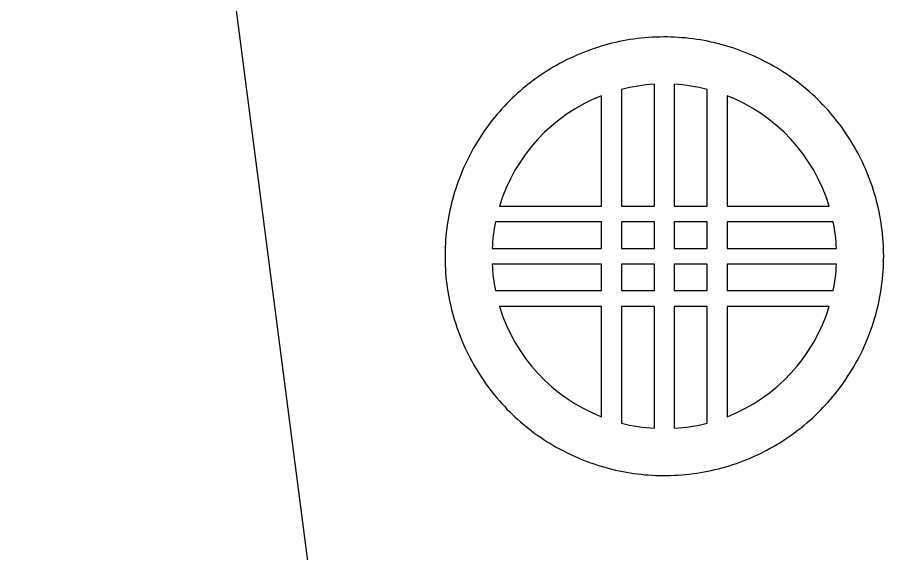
# Model space of a CAD drawing. Header units: metres. Extents: x -352 to 1414, y 67 to 1317.
# Drawn here: x 1201.8 to 1340.1, y 794.4 to 880 of the extents above; entities that cross this region are included whole.
import ezdxf

# ---------------------------------------------------------------- set-up
doc = ezdxf.new("R2010")
doc.units = ezdxf.units.M
doc.layers.add('Page1', color=7, linetype='CONTINUOUS')

msp = doc.modelspace()

# ---------------------------------------------------------------- linework, layer by layer
at = {"layer": 'Page1'}
msp.add_line((1256.893466, 726.070649), (1201.841744, 1151.069945), dxfattribs=at)
for points in [[(1340.084106, 841.839111), (1340.078979, 842.431885), (1340.063965, 843.024414), (1340.03894, 843.616638), (1340.003784, 844.208313), (1339.958618, 844.799377), (1339.903564, 845.389526), (1339.838379, 845.978699), (1339.763306, 846.56665), (1339.678223, 847.153259), (1339.583374, 847.738403), (1339.478516, 848.321777), (1339.36377, 848.90332), (1339.239258, 849.482849), (1339.104858, 850.060181), (1338.960815, 850.635132), (1338.806885, 851.207581), (1338.643433, 851.777283), (1338.470337, 852.344238), (1338.287598, 852.908081), (1338.095459, 853.468811), (1337.893799, 854.026184), (1337.682617, 854.580078), (1337.462158, 855.13031), (1337.232422, 855.676758), (1336.99353, 856.219177), (1336.745483, 856.757507), (1336.488281, 857.291565), (1336.222046, 857.821167), (1335.946899, 858.346191), (1335.662964, 858.866516), (1335.370239, 859.381897), (1335.068848, 859.892273), (1334.758789, 860.397461), (1334.440186, 860.897339), (1334.113281, 861.391785), (1333.777954, 861.880554), (1333.434448, 862.363647), (1333.082764, 862.84082), (1332.723145, 863.311951), (1332.355469, 863.776917), (1331.980103, 864.235657), (1331.596924, 864.687927), (1331.206177, 865.133606), (1330.807983, 865.572693), (1330.402344, 866.004883), (1329.989502, 866.430176), (1329.569458, 866.84845), (1329.142456, 867.259521), (1328.708496, 867.66333), (1328.2677, 868.059692), (1327.820313, 868.448547), (1327.366455, 868.829773), (1326.90625, 869.203247), (1326.439697, 869.568848), (1325.967041, 869.926575), (1325.488281, 870.276184), (1325.003784, 870.617676), (1324.51355, 870.950867), (1324.017822, 871.275757), (1323.516602, 871.592163), (1323.010132, 871.900024), (1322.498413, 872.19928), (1321.981812, 872.489868), (1321.460327, 872.771606), (1320.934082, 873.044556), (1320.40332, 873.308472), (1319.868286, 873.563416), (1319.328857, 873.809204), (1318.7854, 874.045837), (1318.238037, 874.273254), (1317.68689, 874.491394), (1317.13208, 874.700134), (1316.573853, 874.899475), (1316.012329, 875.089294), (1315.447632, 875.269592), (1314.880005, 875.440308), (1314.30957, 875.601379), (1313.736572, 875.752808), (1313.161011, 875.89447), (1312.583008, 876.026367), (1312.003052, 876.148438), (1311.421021, 876.260681), (1310.837158, 876.363098), (1310.251709, 876.455566), (1309.664673, 876.538086), (1309.076416, 876.610718), (1308.487061, 876.67334), (1307.896606, 876.725952), (1307.30542, 876.768555), (1306.713501, 876.801208), (1306.121216, 876.823792), (1305.528564, 876.836304), (1304.935913, 876.838806), (1304.34314, 876.831299), (1303.750732, 876.813721), (1303.158569, 876.786133), (1302.567017, 876.748535), (1301.976196, 876.700867), (1301.38623, 876.64325), (1300.797363, 876.575623), (1300.209717, 876.498047), (1299.623535, 876.410522), (1299.038818, 876.31311), (1298.455811, 876.205811), (1297.874756, 876.088623), (1297.295776, 875.961609), (1296.719116, 875.824829), (1296.144775, 875.678284), (1295.572998, 875.522034), (1295.003906, 875.35614), (1294.437744, 875.180664), (1293.874634, 874.995544), (1293.314697, 874.800964), (1292.758179, 874.596924), (1292.2052, 874.383484), (1291.655884, 874.160706), (1291.110474, 873.928711), (1290.569092, 873.687439), (1290.031738, 873.437073), (1289.498779, 873.177612), (1288.970337, 872.90918), (1288.446533, 872.631836), (1287.927368, 872.345703), (1287.413208, 872.050781), (1286.904175, 871.747192), (1286.400269, 871.434998), (1285.901733, 871.114319), (1285.408691, 870.785278), (1284.921265, 870.447937), (1284.439697, 870.102356), (1283.963989, 869.748718), (1283.494385, 869.387024), (1283.031006, 869.017456), (1282.573853, 868.640137), (1282.123291, 868.255066), (1281.679199, 867.862427), (1281.241821, 867.462341), (1280.811279, 867.054871), (1280.387817, 866.640198), (1279.971313, 866.218445), (1279.562012, 865.789673), (1279.160156, 865.354004), (1278.765625, 864.911621), (1278.378662, 864.462585), (1277.99939, 864.00708), (1277.627808, 863.545227), (1277.26416, 863.077148), (1276.908447, 862.602966), (1276.560913, 862.122864), (1276.221436, 861.636902), (1275.890381, 861.145264), (1275.567627, 860.648071), (1275.253296, 860.145569), (1274.94751, 859.637756), (1274.650391, 859.124817), (1274.362061, 858.606934), (1274.08252, 858.08429), (1273.81189, 857.556946), (1273.550171, 857.025085), (1273.297485, 856.488892), (1273.053955, 855.948486), (1272.81958, 855.403992), (1272.594482, 854.855652), (1272.378784, 854.303589), (1272.172363, 853.747925), (1271.975342, 853.188843), (1271.787964, 852.626526), (1271.609985, 852.061157), (1271.441772, 851.492798), (1271.283081, 850.921692), (1271.134033, 850.347961), (1270.994873, 849.77179), (1270.865356, 849.193359), (1270.745728, 848.612793), (1270.635986, 848.030273), (1270.536133, 847.446045), (1270.446045, 846.860168), (1270.365967, 846.272827), (1270.295898, 845.684265), (1270.23584, 845.094543), (1270.185669, 844.503967), (1270.145508, 843.912537), (1270.115479, 843.320557), (1270.095337, 842.728149), (1270.085327, 842.135498), (1270.085327, 841.542786), (1270.095337, 840.950134), (1270.115479, 840.357727), (1270.145508, 839.765747), (1270.185669, 839.174316), (1270.23584, 838.58374), (1270.295898, 837.994019), (1270.365967, 837.405457), (1270.446045, 836.818115), (1270.536133, 836.232239), (1270.635986, 835.64801), (1270.745728, 835.065491), (1270.865356, 834.484924), (1270.994873, 833.906494), (1271.134033, 833.330322), (1271.283081, 832.756592), (1271.441772, 832.185486), (1271.609985, 831.617126), (1271.787964, 831.051758), (1271.975342, 830.489441), (1272.172363, 829.930359), (1272.378784, 829.374695), (1272.594482, 828.822632), (1272.81958, 828.274292), (1273.053955, 827.729797), (1273.297485, 827.189392), (1273.550171, 826.653198), (1273.81189, 826.121338), (1274.08252, 825.593994), (1274.362061, 825.07135), (1274.650391, 824.553467), (1274.94751, 824.040527), (1275.253296, 823.532715), (1275.567627, 823.030212), (1275.890381, 822.53302), (1276.221436, 822.041382), (1276.560913, 821.55542), (1276.908447, 821.075317), (1277.26416, 820.601135), (1277.627808, 820.133057), (1277.99939, 819.671204), (1278.378662, 819.215698), (1278.765625, 818.766663), (1279.160156, 818.32428), (1279.562012, 817.888611), (1279.971313, 817.459839), (1280.387817, 817.038086), (1280.811279, 816.623413), (1281.241821, 816.215942), (1281.679199, 815.815857), (1282.123291, 815.423218), (1282.573853, 815.038147), (1283.031006, 814.660828), (1283.494385, 814.29126), (1283.963989, 813.929565), (1284.439697, 813.575928), (1284.921265, 813.230347), (1285.408691, 812.893005), (1285.901733, 812.563965), (1286.400269, 812.243286), (1286.904175, 811.931091), (1287.413208, 811.627502), (1287.927368, 811.332581), (1288.446533, 811.046448), (1288.970337, 810.769104), (1289.498779, 810.500671), (1290.031738, 810.241211), (1290.569092, 809.990845), (1291.110474, 809.749573), (1291.655884, 809.517578), (1292.2052, 809.2948), (1292.758179, 809.08136), (1293.314697, 808.877319), (1293.874634, 808.682739), (1294.437744, 808.49762), (1295.003906, 808.322144), (1295.572998, 808.15625), (1296.144775, 808), (1296.719116, 807.853455), (1297.295776, 807.716675), (1297.874756, 807.589661), (1298.455811, 807.472473), (1299.038818, 807.365173), (1299.623535, 807.267761), (1300.209717, 807.180237), (1300.797363, 807.102661), (1301.38623, 807.035034), (1301.976196, 806.977417), (1302.567017, 806.929749), (1303.158569, 806.892151), (1303.750732, 806.864563), (1304.34314, 806.846985), (1304.935913, 806.839478), (1305.528564, 806.84198), (1306.121216, 806.854492), (1306.713501, 806.877075), (1307.30542, 806.909729), (1307.896606, 806.952332), (1308.487061, 807.004944), (1309.076416, 807.067566), (1309.664673, 807.140198), (1310.251709, 807.222717), (1310.837158, 807.315186), (1311.421021, 807.417603), (1312.003052, 807.529846), (1312.583008, 807.651917), (1313.161011, 807.783813), (1313.736572, 807.925476), (1314.30957, 808.076904), (1314.880005, 808.237976), (1315.447632, 808.408691), (1316.012329, 808.588989), (1316.573853, 808.778809), (1317.13208, 808.978149), (1317.68689, 809.18689), (1318.238037, 809.405029), (1318.7854, 809.632446), (1319.328857, 809.86908), (1319.868286, 810.114868), (1320.40332, 810.369812), (1320.934082, 810.633728), (1321.460327, 810.906677), (1321.981812, 811.188416), (1322.498413, 811.479004), (1323.010132, 811.778259), (1323.516602, 812.086121), (1324.017822, 812.402527), (1324.51355, 812.727417), (1325.003784, 813.060608), (1325.488281, 813.4021), (1325.967041, 813.751709), (1326.439697, 814.109436), (1326.90625, 814.475037), (1327.366455, 814.848511), (1327.820313, 815.229736), (1328.2677, 815.618591), (1328.708496, 816.014954), (1329.142456, 816.418762), (1329.569458, 816.829834), (1329.989502, 817.248108), (1330.402344, 817.673401), (1330.807983, 818.105591), (1331.206177, 818.544678), (1331.596924, 818.990356), (1331.980103, 819.442627), (1332.355469, 819.901306), (1332.723145, 820.366333), (1333.082764, 820.837463), (1333.434448, 821.314636), (1333.777954, 821.797668), (1334.113281, 822.286499), (1334.440186, 822.780945), (1334.758789, 823.280823), (1335.068848, 823.786011), (1335.370239, 824.296387), (1335.662964, 824.811768), (1335.946899, 825.332092), (1336.222046, 825.857117), (1336.488281, 826.386719), (1336.745483, 826.920776), (1336.99353, 827.459106), (1337.232422, 828.001526), (1337.462158, 828.547974), (1337.682617, 829.098206), (1337.893799, 829.6521), (1338.095459, 830.209473), (1338.287598, 830.770203), (1338.470337, 831.334045), (1338.643433, 831.901001), (1338.806885, 832.470703), (1338.960815, 833.043152), (1339.104858, 833.618103), (1339.239258, 834.195435), (1339.36377, 834.774963), (1339.478516, 835.356506), (1339.583374, 835.93988), (1339.678223, 836.525024), (1339.763306, 837.111633), (1339.838379, 837.699585), (1339.903564, 838.288757), (1339.958618, 838.878906), (1340.003784, 839.469971), (1340.03894, 840.061646), (1340.063965, 840.65387), (1340.078979, 841.246399), (1340.084106, 841.839111)], [(1298.241943, 847.312805), (1298.241943, 843.102295), (1303.505127, 843.102295), (1303.505127, 847.312805), (1298.241943, 847.312805)], [(1306.662964, 847.312805), (1306.662964, 843.102295), (1311.926147, 843.102295), (1311.926147, 847.312805), (1306.662964, 847.312805)], [(1298.241943, 840.575989), (1298.241943, 836.365479), (1303.505127, 836.365479), (1303.505127, 840.575989), (1298.241943, 840.575989)], [(1306.662964, 840.575989), (1306.662964, 836.365479), (1311.926147, 836.365479), (1311.926147, 840.575989), (1306.662964, 840.575989)]]:
    msp.add_lwpolyline(points, dxfattribs=at)
for points in [[(1303.505127, 869.293762, 0.048537), (1298.241943, 868.474304), (1298.241943, 868.474304), (1298.241943, 849.839111), (1303.505127, 849.839111), (1303.505127, 869.293762)], [(1311.926147, 868.474426, 0.048537), (1306.662964, 869.293762), (1306.662964, 869.293762), (1306.662964, 849.839111), (1311.926147, 849.839111), (1311.926147, 868.474426)], [(1295.084106, 867.456421, 0.229782), (1278.77356, 849.839111), (1278.77356, 849.839111), (1295.084106, 849.839111), (1295.084106, 867.456421)], [(1331.394897, 849.839111, 0.229785), (1315.084106, 867.456543), (1315.084106, 867.456543), (1315.084106, 849.839111), (1331.394897, 849.839111)], [(1278.134521, 847.312805, 0.038627), (1277.613281, 843.102295), (1277.613281, 843.102295), (1295.084106, 843.102295), (1295.084106, 847.312805), (1278.134521, 847.312805)], [(1332.555176, 843.102295, 0.038627), (1332.033936, 847.312805), (1332.033936, 847.312805), (1315.084106, 847.312805), (1315.084106, 843.102295), (1332.555176, 843.102295)], [(1277.613281, 840.575989, 0.038627), (1278.134521, 836.365479), (1278.134521, 836.365479), (1295.084106, 836.365479), (1295.084106, 840.575989), (1277.613281, 840.575989)], [(1332.033936, 836.365479, 0.038627), (1332.555176, 840.575989), (1332.555176, 840.575989), (1315.084106, 840.575989), (1315.084106, 836.365479), (1332.033936, 836.365479)], [(1295.084106, 833.839111), (1278.77356, 833.839111), (1278.77356, 833.839111, 0.229782), (1295.084106, 816.221802), (1295.084106, 816.221802), (1295.084106, 833.839111)], [(1303.505127, 833.839111), (1298.241943, 833.839111), (1298.241943, 815.203918), (1298.241943, 815.203918, 0.048537), (1303.505127, 814.384521), (1303.505127, 814.384521), (1303.505127, 833.839111)], [(1311.926147, 833.839111), (1306.662964, 833.839111), (1306.662964, 814.38446), (1306.662964, 814.38446, 0.048537), (1311.926147, 815.203857), (1311.926147, 815.203857), (1311.926147, 833.839111)], [(1331.394897, 833.839111), (1315.084106, 833.839111), (1315.084106, 816.22168), (1315.084106, 816.22168, 0.229785), (1331.394897, 833.839111)]]:
    msp.add_lwpolyline(points, format="xyb", dxfattribs=at)

doc.saveas('drawing.dxf')
